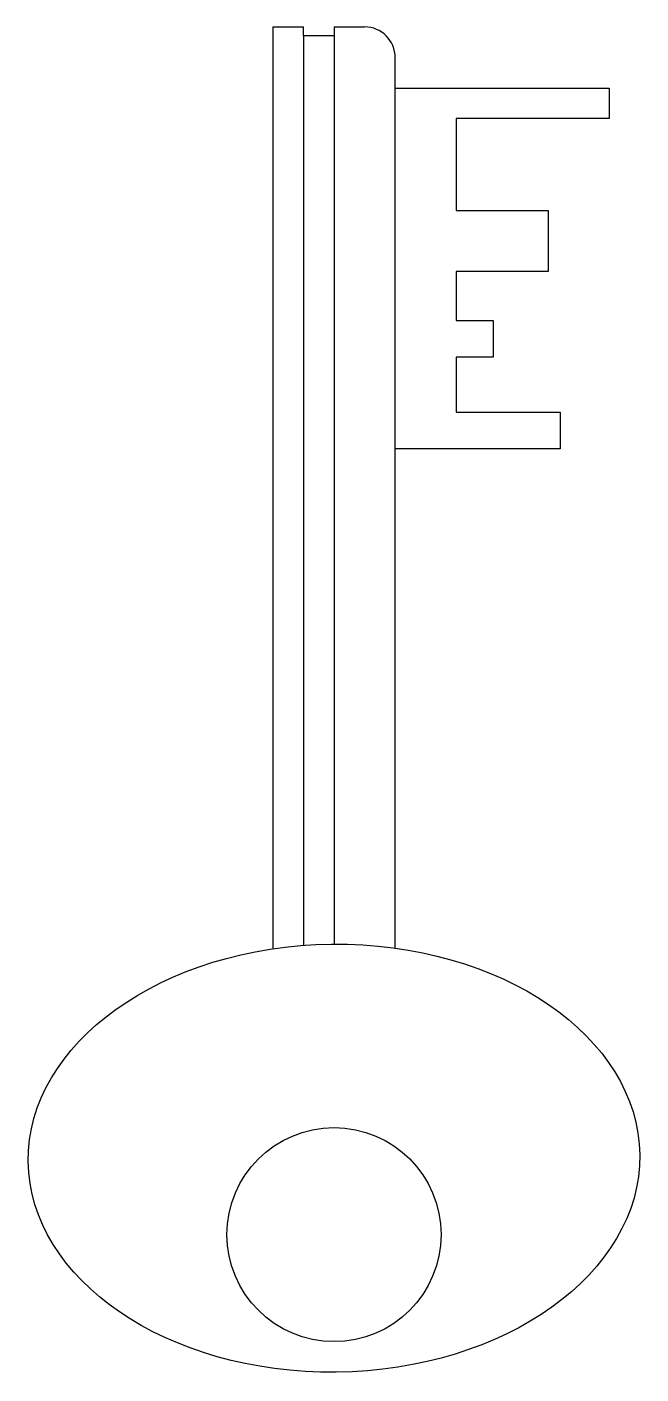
# Model space of a CAD drawing. Header units: millimetres. Extents: x 100 to 300, y 30 to 471.
import ezdxf

# ---------------------------------------------------------------- set-up
doc = ezdxf.new("R2010")
doc.units = ezdxf.units.MM

msp = doc.modelspace()

# ---------------------------------------------------------------- linework, layer by layer
for p, q in [((180, 471.09), (180, 169.56)), ((180, 471.09), (190.02, 471.09)), ((190, 468.21), (190.02, 471.09)), ((200, 468.21), (190, 468.21)), ((190, 468.21), (190, 170.63)), ((200, 471.09), (200, 171.09)), ((200, 471.09), (210, 471.09)), ((220, 169.79), (220, 461.09)), ((220, 451.09), (290, 451.09)), ((290, 451.09), (290, 441.09)), ((290, 441.09), (240, 441.09)), ((240, 441.09), (240, 411.09)), ((240, 411.09), (270, 411.09)), ((270, 411.09), (270, 391.09)), ((270, 391.09), (240, 391.09)), ((240, 391.09), (240, 375.09)), ((240, 375.09), (252, 375.09)), ((252, 375.09), (252, 363.09)), ((252, 363.09), (240, 363.09)), ((240, 363.09), (240, 345.09)), ((240, 345.09), (274, 345.09)), ((274, 345.09), (274, 333.09)), ((274, 333.09), (220, 333.09))]:
    msp.add_line(p, q)
msp.add_circle((200, 76.09), 35)
msp.add_arc((210, 461.09), 10, 0, 90)
msp.add_ellipse((199.99, 101.09), major_axis=(-99.99, -1.09), ratio=0.7)

doc.saveas('drawing.dxf')
